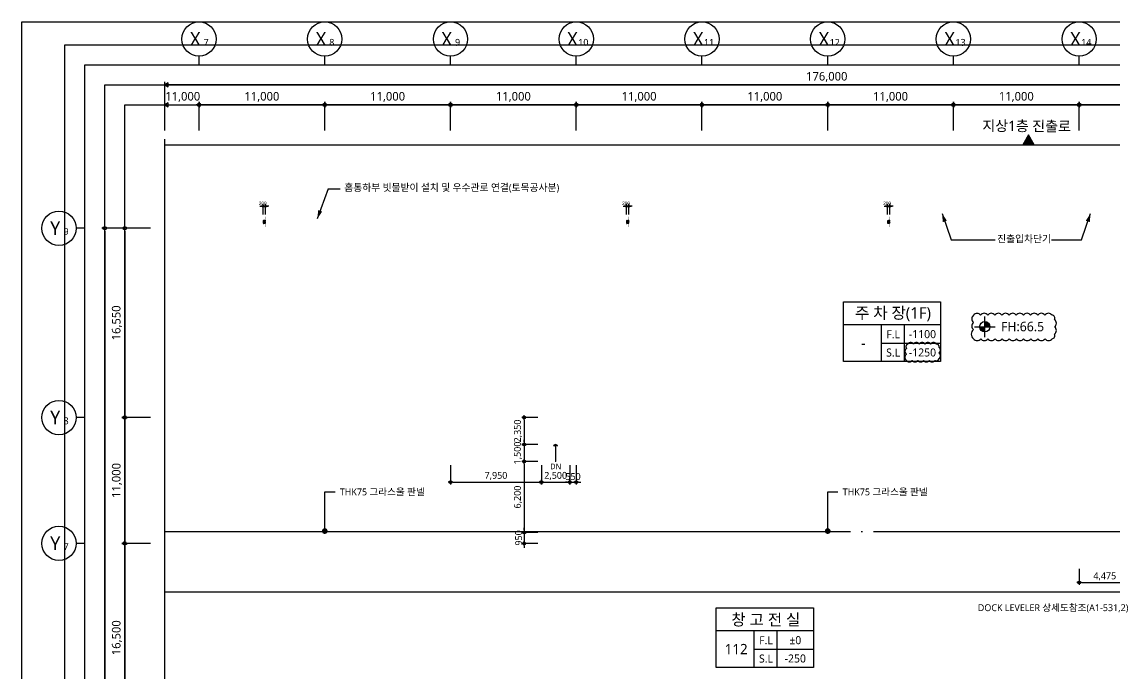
# Model space of a CAD drawing. Header units: millimetres. Extents: x 45782458 to 46215946, y 191740 to 1509539.
# Drawn here: x 46006272 to 46101832, y 992507 to 1049440 of the extents above; entities that cross this region are included whole.
import ezdxf
from ezdxf.enums import TextEntityAlignment as Align

# ---------------------------------------------------------------- set-up
doc = ezdxf.new("R2010")
doc.units = ezdxf.units.MM
doc.header["$LTSCALE"] = 1000
doc.header["$MEASUREMENT"] = 0
doc.header["$PDSIZE"] = -10
doc.linetypes.add('ACAD_ISO03W100', pattern=[30, 12, -18])
doc.linetypes.add('CEN', pattern=[62, 60, -1, 0, -1])
doc.layers.get('0').update_dxf_attribs({"linetype": 'CONTINUOUS'})
doc.layers.get('Defpoints').update_dxf_attribs({"color": 171, "linetype": 'CONTINUOUS'})
for name, color, linetype in [('Center(AR)', 30, 'CEN'), ('DIM', 7, 'CONTINUOUS'), ('LED', 7, 'CONTINUOUS'), ('NDIM', 7, 'CONTINUOUS'), ('SYM', 7, 'CONTINUOUS'), ('SYM(AXIS)', 7, 'CONTINUOUS'), ('SYM(STAIR)', 251, 'CONTINUOUS'), ('SYM(단차_HATCH)', 252, 'CONTINUOUS'), ('SYM(단차_LINE)', 2, 'CONTINUOUS'), ('SYMBOL', 7, 'CONTINUOUS'), ('TEXT(AXIS)', 2, 'CONTINUOUS'), ('TEXT(MIN)', 7, 'CONTINUOUS'), ('TEXT(노트)', 7, 'CONTINUOUS'), ('TEXT(실명)', 3, 'CONTINUOUS'), ('TEXT-기입', 6, 'CONTINUOUS'), ('TITLE', 7, 'CONTINUOUS')]:
    doc.layers.add(name, color=color, linetype=linetype)
doc.layers.add('CHECK', color=30, linetype='CONTINUOUS', plot=False)
doc.layers.add('VE변경사항적용-20220616', color=10, linetype='CONTINUOUS', plot=False)
doc.styles.add('CGS', font='cgse', dxfattribs={"bigfont": 'cgs'})
doc.styles.add('TE', font='malgun_0.ttf')
doc.styles.add('나눔바른고딕', font='NanumBarunGothic.ttf')
doc.dimstyles.new('BA', dxfattribs={"dimscale": 500, "dimtxt": 3, "dimasz": 1, "dimexe": 1, "dimexo": 5, "dimgap": 0.9, "dimtad": 1, "dimdec": 0, "dimdsep": 46, "dimlunit": 6, "dimtxsty": 'TE', "dimblk": 'DDD', "dimcen": 2.5, "dimclrd": 256, "dimclre": 256, "dimclrt": 3, "dimazin": 2, "dimtfac": 1, "dimtdec": 0, "dimtix": 1, "dimtmove": 2, "dimatfit": 3, "dimldrblk": 'DDD', "dimfxl": 1, "dimtolj": 1, "dimtzin": 0, "dimarcsym": 2})
doc.dimstyles.new('NDIM 1200', dxfattribs={"dimscale": 500, "dimtxt": 3, "dimasz": 1, "dimexe": 2, "dimexo": 2, "dimgap": 1, "dimtad": 1, "dimdec": 0, "dimdsep": 46, "dimtxsty": 'CGS', "dimblk": 'DOT0', "dimcen": 1, "dimdle": 8, "dimclrd": 2, "dimclre": 2, "dimclrt": 2, "dimadec": 0, "dimazin": 0, "dimtfac": 1, "dimtdec": 0, "dimtix": 1, "dimtmove": 2, "dimatfit": 3, "dimldrblk": 'DOT0', "dimfxl": 1, "dimtolj": 1, "dimtzin": 0, "dimlwd": -1, "dimlwe": -1, "dimarcsym": 0})

# ---------------------------------------------------------------- blocks, each defined once
blk = doc.blocks.new('DDD')
at = {"layer": 'DIM', "color": 0}
for p, q in [((-1, 0), (1, 0)), ((0, -1), (0, 1))]:
    blk.add_line(p, q, dxfattribs=at)
for radius in [0.6, 0.3]:
    blk.add_circle((0, 0), radius, dxfattribs=at)
blk = doc.blocks.new('*D321')
at = {"layer": 'Defpoints', "color": 0, "ltscale": 0.4, "transparency": 16777216}
for p in [(46021772, 1042190), (46021772, 1038690), (46032772, 1038690)]:
    blk.add_point(p, dxfattribs=at)
at = {"layer": 'NDIM', "lineweight": -2, "ltscale": 0.4, "transparency": 16777216}
for p, q in [((46021772, 1039940), (46021772, 1042440)), ((46032522, 1042190), (46022022, 1042190)), ((46032772, 1039940), (46032772, 1042440))]:
    blk.add_line(p, q, dxfattribs=at)
at = {"layer": 'NDIM', "lineweight": -2, "ltscale": 0.4, "transparency": 16777216, "xscale": 250, "yscale": 250, "zscale": 250, "rotation": 180}
blk.add_blockref('DDD', (46021772, 1042190), dxfattribs=at)
at = {"layer": 'NDIM', "lineweight": -2, "ltscale": 0.4, "transparency": 16777216, "xscale": 250, "yscale": 250, "zscale": 250}
blk.add_blockref('DDD', (46032772, 1042190), dxfattribs=at)
at = {"layer": 'NDIM', "color": 3, "ltscale": 0.4, "transparency": 16777216, "insert": (46027272, 1042868), "char_height": 750, "attachment_point": 5, "style": 'TE'}
blk.add_mtext('\\A1;11,000', dxfattribs=at)
blk = doc.blocks.new('A$C2F20087E')
at = {"layer": 'SYM(AXIS)'}
blk.add_line((600, 0), (600, 300), dxfattribs=at)
blk.add_circle((600, 900), 600, dxfattribs=at)
blk = doc.blocks.new('*D322')
at = {"layer": 'Defpoints', "color": 0, "ltscale": 0.4, "transparency": 16777216}
for p in [(46032772, 1042190), (46032772, 1038690), (46043772, 1038690)]:
    blk.add_point(p, dxfattribs=at)
at = {"layer": 'NDIM', "lineweight": -2, "ltscale": 0.4, "transparency": 16777216}
for p, q in [((46032772, 1039940), (46032772, 1042440)), ((46043522, 1042190), (46033022, 1042190)), ((46043772, 1039940), (46043772, 1042440))]:
    blk.add_line(p, q, dxfattribs=at)
at = {"layer": 'NDIM', "lineweight": -2, "ltscale": 0.4, "transparency": 16777216, "xscale": 250, "yscale": 250, "zscale": 250, "rotation": 180}
blk.add_blockref('DDD', (46032772, 1042190), dxfattribs=at)
at = {"layer": 'NDIM', "lineweight": -2, "ltscale": 0.4, "transparency": 16777216, "xscale": 250, "yscale": 250, "zscale": 250}
blk.add_blockref('DDD', (46043772, 1042190), dxfattribs=at)
at = {"layer": 'NDIM', "color": 3, "ltscale": 0.4, "transparency": 16777216, "insert": (46038272, 1042868), "char_height": 750, "attachment_point": 5, "style": 'TE'}
blk.add_mtext('\\A1;11,000', dxfattribs=at)
blk = doc.blocks.new('*D323')
at = {"layer": 'Defpoints', "color": 0, "ltscale": 0.4, "transparency": 16777216}
for p in [(46043772, 1042190), (46043772, 1038690), (46054772, 1038690)]:
    blk.add_point(p, dxfattribs=at)
at = {"layer": 'NDIM', "lineweight": -2, "ltscale": 0.4, "transparency": 16777216}
for p, q in [((46043772, 1039940), (46043772, 1042440)), ((46054522, 1042190), (46044022, 1042190)), ((46054772, 1039940), (46054772, 1042440))]:
    blk.add_line(p, q, dxfattribs=at)
at = {"layer": 'NDIM', "lineweight": -2, "ltscale": 0.4, "transparency": 16777216, "xscale": 250, "yscale": 250, "zscale": 250, "rotation": 180}
blk.add_blockref('DDD', (46043772, 1042190), dxfattribs=at)
at = {"layer": 'NDIM', "lineweight": -2, "ltscale": 0.4, "transparency": 16777216, "xscale": 250, "yscale": 250, "zscale": 250}
blk.add_blockref('DDD', (46054772, 1042190), dxfattribs=at)
at = {"layer": 'NDIM', "color": 3, "ltscale": 0.4, "transparency": 16777216, "insert": (46049272, 1042868), "char_height": 750, "attachment_point": 5, "style": 'TE'}
blk.add_mtext('\\A1;11,000', dxfattribs=at)
blk = doc.blocks.new('*D324')
at = {"layer": 'Defpoints', "color": 0, "ltscale": 0.4, "transparency": 16777216}
for p in [(46054772, 1042190), (46054772, 1038690), (46065772, 1038690)]:
    blk.add_point(p, dxfattribs=at)
at = {"layer": 'NDIM', "lineweight": -2, "ltscale": 0.4, "transparency": 16777216}
for p, q in [((46054772, 1039940), (46054772, 1042440)), ((46065522, 1042190), (46055022, 1042190)), ((46065772, 1039940), (46065772, 1042440))]:
    blk.add_line(p, q, dxfattribs=at)
at = {"layer": 'NDIM', "lineweight": -2, "ltscale": 0.4, "transparency": 16777216, "xscale": 250, "yscale": 250, "zscale": 250, "rotation": 180}
blk.add_blockref('DDD', (46054772, 1042190), dxfattribs=at)
at = {"layer": 'NDIM', "lineweight": -2, "ltscale": 0.4, "transparency": 16777216, "xscale": 250, "yscale": 250, "zscale": 250}
blk.add_blockref('DDD', (46065772, 1042190), dxfattribs=at)
at = {"layer": 'NDIM', "color": 3, "ltscale": 0.4, "transparency": 16777216, "insert": (46060272, 1042868), "char_height": 750, "attachment_point": 5, "style": 'TE'}
blk.add_mtext('\\A1;11,000', dxfattribs=at)
blk = doc.blocks.new('*D325')
at = {"layer": 'Defpoints', "color": 0, "ltscale": 0.4, "transparency": 16777216}
for p in [(46065772, 1042190), (46065772, 1038690), (46076772, 1038690)]:
    blk.add_point(p, dxfattribs=at)
at = {"layer": 'NDIM', "lineweight": -2, "ltscale": 0.4, "transparency": 16777216}
for p, q in [((46065772, 1039940), (46065772, 1042440)), ((46076522, 1042190), (46066022, 1042190)), ((46076772, 1039940), (46076772, 1042440))]:
    blk.add_line(p, q, dxfattribs=at)
at = {"layer": 'NDIM', "lineweight": -2, "ltscale": 0.4, "transparency": 16777216, "xscale": 250, "yscale": 250, "zscale": 250, "rotation": 180}
blk.add_blockref('DDD', (46065772, 1042190), dxfattribs=at)
at = {"layer": 'NDIM', "lineweight": -2, "ltscale": 0.4, "transparency": 16777216, "xscale": 250, "yscale": 250, "zscale": 250}
blk.add_blockref('DDD', (46076772, 1042190), dxfattribs=at)
at = {"layer": 'NDIM', "color": 3, "ltscale": 0.4, "transparency": 16777216, "insert": (46071272, 1042868), "char_height": 750, "attachment_point": 5, "style": 'TE'}
blk.add_mtext('\\A1;11,000', dxfattribs=at)
blk = doc.blocks.new('*D326')
at = {"layer": 'Defpoints', "color": 0, "ltscale": 0.4, "transparency": 16777216}
for p in [(46076772, 1042190), (46076772, 1038690), (46087772, 1038690)]:
    blk.add_point(p, dxfattribs=at)
at = {"layer": 'NDIM', "lineweight": -2, "ltscale": 0.4, "transparency": 16777216}
for p, q in [((46076772, 1039940), (46076772, 1042440)), ((46087522, 1042190), (46077022, 1042190)), ((46087772, 1039940), (46087772, 1042440))]:
    blk.add_line(p, q, dxfattribs=at)
at = {"layer": 'NDIM', "lineweight": -2, "ltscale": 0.4, "transparency": 16777216, "xscale": 250, "yscale": 250, "zscale": 250, "rotation": 180}
blk.add_blockref('DDD', (46076772, 1042190), dxfattribs=at)
at = {"layer": 'NDIM', "lineweight": -2, "ltscale": 0.4, "transparency": 16777216, "xscale": 250, "yscale": 250, "zscale": 250}
blk.add_blockref('DDD', (46087772, 1042190), dxfattribs=at)
at = {"layer": 'NDIM', "color": 3, "ltscale": 0.4, "transparency": 16777216, "insert": (46082272, 1042868), "char_height": 750, "attachment_point": 5, "style": 'TE'}
blk.add_mtext('\\A1;11,000', dxfattribs=at)
blk = doc.blocks.new('*D327')
at = {"layer": 'Defpoints', "color": 0, "ltscale": 0.4, "transparency": 16777216}
for p in [(46087772, 1042190), (46087772, 1038690), (46098772, 1038690)]:
    blk.add_point(p, dxfattribs=at)
at = {"layer": 'NDIM', "lineweight": -2, "ltscale": 0.4, "transparency": 16777216}
for p, q in [((46087772, 1039940), (46087772, 1042440)), ((46098522, 1042190), (46088022, 1042190)), ((46098772, 1039940), (46098772, 1042440))]:
    blk.add_line(p, q, dxfattribs=at)
at = {"layer": 'NDIM', "lineweight": -2, "ltscale": 0.4, "transparency": 16777216, "xscale": 250, "yscale": 250, "zscale": 250, "rotation": 180}
blk.add_blockref('DDD', (46087772, 1042190), dxfattribs=at)
at = {"layer": 'NDIM', "lineweight": -2, "ltscale": 0.4, "transparency": 16777216, "xscale": 250, "yscale": 250, "zscale": 250}
blk.add_blockref('DDD', (46098772, 1042190), dxfattribs=at)
at = {"layer": 'NDIM', "color": 3, "ltscale": 0.4, "transparency": 16777216, "insert": (46093272, 1042868), "char_height": 750, "attachment_point": 5, "style": 'TE'}
blk.add_mtext('\\A1;11,000', dxfattribs=at)
blk = doc.blocks.new('*D328')
at = {"layer": 'Defpoints', "color": 0, "ltscale": 0.4, "transparency": 16777216}
for p in [(46098772, 1042190), (46098772, 1038690), (46109772, 1038690)]:
    blk.add_point(p, dxfattribs=at)
at = {"layer": 'NDIM', "lineweight": -2, "ltscale": 0.4, "transparency": 16777216}
for p, q in [((46098772, 1039940), (46098772, 1042440)), ((46109522, 1042190), (46099022, 1042190)), ((46109772, 1039940), (46109772, 1042440))]:
    blk.add_line(p, q, dxfattribs=at)
at = {"layer": 'NDIM', "lineweight": -2, "ltscale": 0.4, "transparency": 16777216, "xscale": 250, "yscale": 250, "zscale": 250, "rotation": 180}
blk.add_blockref('DDD', (46098772, 1042190), dxfattribs=at)
at = {"layer": 'NDIM', "lineweight": -2, "ltscale": 0.4, "transparency": 16777216, "xscale": 250, "yscale": 250, "zscale": 250}
blk.add_blockref('DDD', (46109772, 1042190), dxfattribs=at)
at = {"layer": 'NDIM', "color": 3, "ltscale": 0.4, "transparency": 16777216, "insert": (46104272, 1042868), "char_height": 750, "attachment_point": 5, "style": 'TE'}
blk.add_mtext('\\A1;11,000', dxfattribs=at)
blk = doc.blocks.new('*D336')
at = {"layer": 'Defpoints', "color": 0, "ltscale": 0.4, "transparency": 16777216}
for p in [(46018772, 1003851), (46015272, 987351), (46018772, 987351)]:
    blk.add_point(p, dxfattribs=at)
at = {"layer": 'NDIM', "lineweight": -2, "ltscale": 0.4, "transparency": 16777216}
for p, q in [((46017522, 1003851), (46015022, 1003851)), ((46015272, 1003601), (46015272, 987601)), ((46017522, 987351), (46015022, 987351))]:
    blk.add_line(p, q, dxfattribs=at)
at = {"layer": 'NDIM', "lineweight": -2, "ltscale": 0.4, "transparency": 16777216, "xscale": 250, "yscale": 250, "zscale": 250}
for p, rotation in [((46015272, 1003851), 90), ((46015272, 987351), 270)]:
    blk.add_blockref('DDD', p, dxfattribs=dict(at, rotation=rotation))
at = {"layer": 'NDIM', "color": 3, "ltscale": 0.4, "transparency": 16777216, "insert": (46014595, 995601), "char_height": 750, "attachment_point": 5, "rotation": 90, "style": 'TE'}
blk.add_mtext('\\A1;16,500', dxfattribs=at)
blk = doc.blocks.new('*D337')
at = {"layer": 'Defpoints', "color": 0, "ltscale": 0.4, "transparency": 16777216}
for p in [(46018772, 1014851), (46015272, 1003851), (46018772, 1003851)]:
    blk.add_point(p, dxfattribs=at)
at = {"layer": 'NDIM', "lineweight": -2, "ltscale": 0.4, "transparency": 16777216}
for p, q in [((46017522, 1014851), (46015022, 1014851)), ((46015272, 1014601), (46015272, 1004101)), ((46017522, 1003851), (46015022, 1003851))]:
    blk.add_line(p, q, dxfattribs=at)
at = {"layer": 'NDIM', "lineweight": -2, "ltscale": 0.4, "transparency": 16777216, "xscale": 250, "yscale": 250, "zscale": 250}
for p, rotation in [((46015272, 1014851), 90), ((46015272, 1003851), 270)]:
    blk.add_blockref('DDD', p, dxfattribs=dict(at, rotation=rotation))
at = {"layer": 'NDIM', "color": 3, "ltscale": 0.4, "transparency": 16777216, "insert": (46014595, 1009351), "char_height": 750, "attachment_point": 5, "rotation": 90, "style": 'TE'}
blk.add_mtext('\\A1;11,000', dxfattribs=at)
blk = doc.blocks.new('*D338')
at = {"layer": 'Defpoints', "color": 0, "ltscale": 0.4, "transparency": 16777216}
for p in [(46018772, 1031401), (46015272, 1014851), (46018772, 1014851)]:
    blk.add_point(p, dxfattribs=at)
at = {"layer": 'NDIM', "lineweight": -2, "ltscale": 0.4, "transparency": 16777216}
for p, q in [((46017522, 1031401), (46015022, 1031401)), ((46015272, 1031151), (46015272, 1015101)), ((46017522, 1014851), (46015022, 1014851))]:
    blk.add_line(p, q, dxfattribs=at)
at = {"layer": 'NDIM', "lineweight": -2, "ltscale": 0.4, "transparency": 16777216, "xscale": 250, "yscale": 250, "zscale": 250}
for p, rotation in [((46015272, 1031401), 90), ((46015272, 1014851), 270)]:
    blk.add_blockref('DDD', p, dxfattribs=dict(at, rotation=rotation))
at = {"layer": 'NDIM', "color": 3, "ltscale": 0.4, "transparency": 16777216, "insert": (46014595, 1023126), "char_height": 750, "attachment_point": 5, "rotation": 90, "style": 'TE'}
blk.add_mtext('\\A1;16,550', dxfattribs=at)
blk = doc.blocks.new('*D339')
at = {"layer": 'Defpoints', "color": 0, "ltscale": 0.4, "transparency": 16777216}
for p in [(46018772, 1031401), (46013522, 926851), (46018772, 926851)]:
    blk.add_point(p, dxfattribs=at)
at = {"layer": 'NDIM', "lineweight": -2, "ltscale": 0.4, "transparency": 16777216}
for p, q in [((46017522, 1031401), (46013272, 1031401)), ((46013522, 1031151), (46013522, 927101)), ((46017522, 926851), (46013272, 926851))]:
    blk.add_line(p, q, dxfattribs=at)
at = {"layer": 'NDIM', "lineweight": -2, "ltscale": 0.4, "transparency": 16777216, "xscale": 250, "yscale": 250, "zscale": 250}
for p, rotation in [((46013522, 1031401), 90), ((46013522, 926851), 270)]:
    blk.add_blockref('DDD', p, dxfattribs=dict(at, rotation=rotation))
at = {"layer": 'NDIM', "color": 3, "ltscale": 0.4, "transparency": 16777216, "insert": (46012828, 979351), "char_height": 750, "attachment_point": 5, "rotation": 90, "style": 'TE'}
blk.add_mtext('\\A1;104,550', dxfattribs=at)
blk = doc.blocks.new('A$C51E23882')
at = {"layer": 'TITLE'}
blk.add_lwpolyline([(8500, 0), (0, 0), (0, 5200), (8500, 5200)], close=True, dxfattribs=at)
for points in [[(8500, 3200), (0, 3200)], [(3300, 3200), (3300, 0)], [(5300, 3200), (5300, 0)], [(3300, 1600), (8500, 1600)]]:
    blk.add_lwpolyline(points, dxfattribs=at)
at = {"layer": 'TITLE', "style": '나눔바른고딕'}
for s, p in [('F.L', (4352, 2378)), ('S.L', (4352, 778))]:
    blk.add_text(s, height=700, dxfattribs=at).set_placement(p, align=Align.MIDDLE)
blk = doc.blocks.new('level')
at = {"layer": 'SYMBOL'}
for p, q in [((-4320, 0), (4320, 0)), ((0, 4320), (0, -4320))]:
    blk.add_line(p, q, dxfattribs=at)
blk.add_circle((0, 0), 2160, dxfattribs=at)
for points in [[(-2160, 0), (0, 2160), (-2127, 381), (-376, 2126)], [(-2127, 381), (-376, 2126), (-2030, 748), (-738, 2029)], [(-2030, 748), (-738, 2029), (-1859, 1104), (-1089, 1863)], [(-1859, 1104), (-1089, 1863), (-1659, 1388), (-1386, 1658)], [(0, -2160), (2160, 0), (381, -2127), (2126, -376)], [(381, -2127), (2126, -376), (748, -2030), (2029, -738)], [(748, -2030), (2029, -738), (1104, -1859), (1863, -1089)], [(1104, -1859), (1863, -1089), (1388, -1659), (1658, -1386)]]:
    blk.add_solid(points, dxfattribs=at)
at = {"layer": 'SYMBOL', "linetype": 'Continuous'}
for points in [[(0, 2160), (-2160, 0), (0, 0)], [(2160, 0), (0, 0), (0, -2160)]]:
    blk.add_solid(points, dxfattribs=at)
blk = doc.blocks.new('A$C04b5f2bb')
at = {"layer": 'SYM', "ltscale": 10000}
h = blk.add_hatch(color=256, dxfattribs=at)
h.dxf.hatch_style = 1
h.paths.add_polyline_path([(2000, 0), (0, 0), (1000, 1732)])
blk.add_lwpolyline([(2000, 0), (0, 0), (1000, 1732), (2000, 0)], dxfattribs=at)
blk = doc.blocks.new('*D953')
at = {"layer": 'Defpoints', "color": 0, "ltscale": 0.4, "transparency": 16777216}
for p in [(46098772, 1001926), (46103247, 1001926), (46103247, 1000426)]:
    blk.add_point(p, dxfattribs=at)
at = {"layer": 'NDIM', "lineweight": -2, "ltscale": 0.4, "transparency": 16777216}
for p, q in [((46098772, 1001626), (46098772, 1000226)), ((46103247, 1001626), (46103247, 1000226)), ((46098972, 1000426), (46103047, 1000426))]:
    blk.add_line(p, q, dxfattribs=at)
at = {"layer": 'NDIM', "lineweight": -2, "ltscale": 0.4, "transparency": 16777216, "xscale": 200, "yscale": 200, "zscale": 200, "rotation": 180}
blk.add_blockref('DDD', (46098772, 1000426), dxfattribs=at)
at = {"layer": 'NDIM', "lineweight": -2, "ltscale": 0.4, "transparency": 16777216, "xscale": 200, "yscale": 200, "zscale": 200}
blk.add_blockref('DDD', (46103247, 1000426), dxfattribs=at)
at = {"layer": 'NDIM', "color": 3, "ltscale": 0.4, "transparency": 16777216, "insert": (46101010, 1000962), "char_height": 600, "attachment_point": 5, "style": 'TE'}
blk.add_mtext('\\A1;4,475', dxfattribs=at)
blk = doc.blocks.new('*D971')
at = {"layer": 'Defpoints', "color": 0, "ltscale": 0.4, "transparency": 16777216}
for p in [(46051722, 1011001), (46054222, 1011001), (46054222, 1009201)]:
    blk.add_point(p, dxfattribs=at)
at = {"layer": 'NDIM', "lineweight": -2, "ltscale": 0.4, "transparency": 16777216}
for p, q in [((46051722, 1010701), (46051722, 1009001)), ((46054222, 1010701), (46054222, 1009001)), ((46051922, 1009201), (46054022, 1009201))]:
    blk.add_line(p, q, dxfattribs=at)
at = {"layer": 'NDIM', "lineweight": -2, "ltscale": 0.4, "transparency": 16777216, "xscale": 200, "yscale": 200, "zscale": 200, "rotation": 180}
blk.add_blockref('DDD', (46051722, 1009201), dxfattribs=at)
at = {"layer": 'NDIM', "lineweight": -2, "ltscale": 0.4, "transparency": 16777216, "xscale": 200, "yscale": 200, "zscale": 200}
blk.add_blockref('DDD', (46054222, 1009201), dxfattribs=at)
at = {"layer": 'NDIM', "color": 3, "ltscale": 0.4, "transparency": 16777216, "insert": (46052972, 1009742), "char_height": 600, "attachment_point": 5, "style": 'TE'}
blk.add_mtext('\\A1;2,500', dxfattribs=at)
blk = doc.blocks.new('*D972')
at = {"layer": 'Defpoints', "color": 0, "ltscale": 0.4, "transparency": 16777216}
for p in [(46054222, 1011001), (46054772, 1011001), (46054772, 1009201)]:
    blk.add_point(p, dxfattribs=at)
at = {"layer": 'NDIM', "lineweight": -2, "ltscale": 0.4, "transparency": 16777216}
for p, q in [((46054222, 1010701), (46054222, 1009001)), ((46054772, 1010701), (46054772, 1009001)), ((46054022, 1009201), (46053822, 1009201)), ((46054222, 1009201), (46054772, 1009201)), ((46054972, 1009201), (46055172, 1009201))]:
    blk.add_line(p, q, dxfattribs=at)
at = {"layer": 'NDIM', "lineweight": -2, "ltscale": 0.4, "transparency": 16777216, "xscale": 200, "yscale": 200, "zscale": 200}
blk.add_blockref('DDD', (46054222, 1009201), dxfattribs=at)
at = {"layer": 'NDIM', "lineweight": -2, "ltscale": 0.4, "transparency": 16777216, "xscale": 200, "yscale": 200, "zscale": 200, "rotation": 180}
blk.add_blockref('DDD', (46054772, 1009201), dxfattribs=at)
at = {"layer": 'NDIM', "color": 3, "ltscale": 0.4, "transparency": 16777216, "insert": (46054497, 1009691), "char_height": 600, "attachment_point": 5, "style": 'TE'}
blk.add_mtext('\\A1;550', dxfattribs=at)
blk = doc.blocks.new('*D973')
at = {"layer": 'Defpoints', "color": 0, "ltscale": 0.4, "transparency": 16777216}
for p in [(46043772, 1011001), (46051722, 1011001), (46051722, 1009201)]:
    blk.add_point(p, dxfattribs=at)
at = {"layer": 'NDIM', "lineweight": -2, "ltscale": 0.4, "transparency": 16777216}
for p, q in [((46043772, 1010701), (46043772, 1009001)), ((46051722, 1010701), (46051722, 1009001)), ((46043972, 1009201), (46051522, 1009201))]:
    blk.add_line(p, q, dxfattribs=at)
at = {"layer": 'NDIM', "lineweight": -2, "ltscale": 0.4, "transparency": 16777216, "xscale": 200, "yscale": 200, "zscale": 200, "rotation": 180}
blk.add_blockref('DDD', (46043772, 1009201), dxfattribs=at)
at = {"layer": 'NDIM', "lineweight": -2, "ltscale": 0.4, "transparency": 16777216, "xscale": 200, "yscale": 200, "zscale": 200}
blk.add_blockref('DDD', (46051722, 1009201), dxfattribs=at)
at = {"layer": 'NDIM', "color": 3, "ltscale": 0.4, "transparency": 16777216, "insert": (46047747, 1009742), "char_height": 600, "attachment_point": 5, "style": 'TE'}
blk.add_mtext('\\A1;7,950', dxfattribs=at)
blk = doc.blocks.new('*D974')
at = {"layer": 'Defpoints', "color": 0, "ltscale": 0.4, "transparency": 16777216}
for p in [(46051722, 1011001), (46050222, 1004801), (46051722, 1004801)]:
    blk.add_point(p, dxfattribs=at)
at = {"layer": 'NDIM', "lineweight": -2, "ltscale": 0.4, "transparency": 16777216}
for p, q in [((46051422, 1011001), (46050022, 1011001)), ((46050222, 1010801), (46050222, 1005001)), ((46051422, 1004801), (46050022, 1004801))]:
    blk.add_line(p, q, dxfattribs=at)
at = {"layer": 'NDIM', "lineweight": -2, "ltscale": 0.4, "transparency": 16777216, "xscale": 200, "yscale": 200, "zscale": 200}
for p, rotation in [((46050222, 1011001), 90), ((46050222, 1004801), 270)]:
    blk.add_blockref('DDD', p, dxfattribs=dict(at, rotation=rotation))
at = {"layer": 'NDIM', "color": 3, "ltscale": 0.4, "transparency": 16777216, "insert": (46049682, 1007901), "char_height": 600, "attachment_point": 5, "rotation": 90, "style": 'TE'}
blk.add_mtext('\\A1;6,200', dxfattribs=at)
blk = doc.blocks.new('*D975')
at = {"layer": 'Defpoints', "color": 0, "ltscale": 0.4, "transparency": 16777216}
for p in [(46051722, 1012501), (46050222, 1011001), (46051722, 1011001)]:
    blk.add_point(p, dxfattribs=at)
at = {"layer": 'NDIM', "lineweight": -2, "ltscale": 0.4, "transparency": 16777216}
for p, q in [((46051422, 1012501), (46050022, 1012501)), ((46050222, 1012701), (46050222, 1012901)), ((46050222, 1012501), (46050222, 1011001)), ((46051422, 1011001), (46050022, 1011001)), ((46050222, 1010801), (46050222, 1010601))]:
    blk.add_line(p, q, dxfattribs=at)
at = {"layer": 'NDIM', "lineweight": -2, "ltscale": 0.4, "transparency": 16777216, "xscale": 200, "yscale": 200, "zscale": 200}
for p, rotation in [((46050222, 1012501), 270), ((46050222, 1011001), 90)]:
    blk.add_blockref('DDD', p, dxfattribs=dict(at, rotation=rotation))
at = {"layer": 'NDIM', "color": 3, "ltscale": 0.4, "transparency": 16777216, "insert": (46049680, 1011751), "char_height": 600, "attachment_point": 5, "rotation": 90, "style": 'TE'}
blk.add_mtext('\\A1;1,500', dxfattribs=at)
blk = doc.blocks.new('*D976')
at = {"layer": 'Defpoints', "color": 0, "ltscale": 0.4, "transparency": 16777216}
for p in [(46051722, 1004801), (46050222, 1003851), (46051722, 1003851)]:
    blk.add_point(p, dxfattribs=at)
at = {"layer": 'NDIM', "lineweight": -2, "ltscale": 0.4, "transparency": 16777216}
for p, q in [((46051422, 1004801), (46050022, 1004801)), ((46050222, 1005001), (46050222, 1005201)), ((46050222, 1004801), (46050222, 1003851)), ((46051422, 1003851), (46050022, 1003851)), ((46050222, 1003651), (46050222, 1003451))]:
    blk.add_line(p, q, dxfattribs=at)
at = {"layer": 'NDIM', "lineweight": -2, "ltscale": 0.4, "transparency": 16777216, "xscale": 200, "yscale": 200, "zscale": 200}
for p, rotation in [((46050222, 1004801), 270), ((46050222, 1003851), 90)]:
    blk.add_blockref('DDD', p, dxfattribs=dict(at, rotation=rotation))
at = {"layer": 'NDIM', "color": 3, "ltscale": 0.4, "transparency": 16777216, "insert": (46049732, 1004326), "char_height": 600, "attachment_point": 5, "rotation": 90, "style": 'TE'}
blk.add_mtext('\\A1;950', dxfattribs=at)
blk = doc.blocks.new('*D977')
at = {"layer": 'Defpoints', "color": 0, "ltscale": 0.4, "transparency": 16777216}
for p in [(46051722, 1014851), (46050222, 1012501), (46051722, 1012501)]:
    blk.add_point(p, dxfattribs=at)
at = {"layer": 'NDIM', "lineweight": -2, "ltscale": 0.4, "transparency": 16777216}
for p, q in [((46051422, 1014851), (46050022, 1014851)), ((46050222, 1014651), (46050222, 1012701)), ((46051422, 1012501), (46050022, 1012501))]:
    blk.add_line(p, q, dxfattribs=at)
at = {"layer": 'NDIM', "lineweight": -2, "ltscale": 0.4, "transparency": 16777216, "xscale": 200, "yscale": 200, "zscale": 200}
for p, rotation in [((46050222, 1014851), 90), ((46050222, 1012501), 270)]:
    blk.add_blockref('DDD', p, dxfattribs=dict(at, rotation=rotation))
at = {"layer": 'NDIM', "color": 3, "ltscale": 0.4, "transparency": 16777216, "insert": (46049682, 1013676), "char_height": 600, "attachment_point": 5, "rotation": 90, "style": 'TE'}
blk.add_mtext('\\A1;2,350', dxfattribs=at)
blk = doc.blocks.new('DOT0')
blk.add_line((-3, 0), (3, 0))
at = {"color": 6}
blk.add_circle((0, 0), 0.75, dxfattribs=at)
blk = doc.blocks.new('*D1091')
at = {"layer": 'Defpoints', "color": 0, "ltscale": 0.4, "transparency": 16777216}
for p in [(46027381, 1033325), (46027381, 1032401), (46027581, 1032401)]:
    blk.add_point(p, dxfattribs=at)
at = {"layer": 'NDIM', "ltscale": 0.4, "transparency": 16777216}
for p, q in [((46027281, 1033325), (46027181, 1033325)), ((46027381, 1032601), (46027381, 1033525)), ((46027581, 1033325), (46027381, 1033325)), ((46027581, 1032601), (46027581, 1033525)), ((46027681, 1033325), (46027781, 1033325))]:
    blk.add_line(p, q, dxfattribs=at)
at = {"layer": 'NDIM', "ltscale": 0.4, "transparency": 16777216, "xscale": 100, "yscale": 100, "zscale": 100}
blk.add_blockref('DOT0', (46027381, 1033325), dxfattribs=at)
at = {"layer": 'NDIM', "ltscale": 0.4, "transparency": 16777216, "xscale": 100, "yscale": 100, "zscale": 100, "rotation": 180}
blk.add_blockref('DOT0', (46027581, 1033325), dxfattribs=at)
at = {"layer": 'NDIM', "ltscale": 0.4, "transparency": 16777216, "insert": (46027343, 1033575), "char_height": 300, "attachment_point": 5, "style": 'CGS'}
blk.add_mtext('\\A1;200', dxfattribs=at)
blk = doc.blocks.new('*D1092')
at = {"layer": 'Defpoints', "color": 0, "ltscale": 0.4, "transparency": 16777216}
for p in [(46059172, 1033325), (46059172, 1032401), (46059372, 1032401)]:
    blk.add_point(p, dxfattribs=at)
at = {"layer": 'NDIM', "ltscale": 0.4, "transparency": 16777216}
for p, q in [((46059072, 1033325), (46058972, 1033325)), ((46059172, 1032601), (46059172, 1033525)), ((46059372, 1033325), (46059172, 1033325)), ((46059372, 1032601), (46059372, 1033525)), ((46059472, 1033325), (46059572, 1033325))]:
    blk.add_line(p, q, dxfattribs=at)
at = {"layer": 'NDIM', "ltscale": 0.4, "transparency": 16777216, "xscale": 100, "yscale": 100, "zscale": 100}
blk.add_blockref('DOT0', (46059172, 1033325), dxfattribs=at)
at = {"layer": 'NDIM', "ltscale": 0.4, "transparency": 16777216, "xscale": 100, "yscale": 100, "zscale": 100, "rotation": 180}
blk.add_blockref('DOT0', (46059372, 1033325), dxfattribs=at)
at = {"layer": 'NDIM', "ltscale": 0.4, "transparency": 16777216, "insert": (46059134, 1033575), "char_height": 300, "attachment_point": 5, "style": 'CGS'}
blk.add_mtext('\\A1;200', dxfattribs=at)
blk = doc.blocks.new('*D1093')
at = {"layer": 'Defpoints', "color": 0, "ltscale": 0.4, "transparency": 16777216}
for p in [(46082011, 1033325), (46082011, 1032401), (46082211, 1032401)]:
    blk.add_point(p, dxfattribs=at)
at = {"layer": 'NDIM', "ltscale": 0.4, "transparency": 16777216}
for p, q in [((46081911, 1033325), (46081811, 1033325)), ((46082011, 1032601), (46082011, 1033525)), ((46082211, 1033325), (46082011, 1033325)), ((46082211, 1032601), (46082211, 1033525)), ((46082311, 1033325), (46082411, 1033325))]:
    blk.add_line(p, q, dxfattribs=at)
at = {"layer": 'NDIM', "ltscale": 0.4, "transparency": 16777216, "xscale": 100, "yscale": 100, "zscale": 100}
blk.add_blockref('DOT0', (46082011, 1033325), dxfattribs=at)
at = {"layer": 'NDIM', "ltscale": 0.4, "transparency": 16777216, "xscale": 100, "yscale": 100, "zscale": 100, "rotation": 180}
blk.add_blockref('DOT0', (46082211, 1033325), dxfattribs=at)
at = {"layer": 'NDIM', "ltscale": 0.4, "transparency": 16777216, "insert": (46081973, 1033575), "char_height": 300, "attachment_point": 5, "style": 'CGS'}
blk.add_mtext('\\A1;200', dxfattribs=at)

msp = doc.modelspace()

# ---------------------------------------------------------------- hatches: boundary and pattern name
at = {"layer": 'SYM(단차_HATCH)'}
h = msp.add_hatch(dxfattribs=at)
h.set_pattern_fill('ANSI31', color=251, scale=7, angle=270, style=0)
h.set_pattern_definition([(315, (46024666.112, -1849903.121), (15.71544821, 15.71544821), [])])
h.paths.add_polyline_path([(46027580.6, 1031801.3), (46027580.6, 1032101.3), (46027380.6, 1032101.3), (46027380.6, 1031801.3)])
h = msp.add_hatch(dxfattribs=at)
h.set_pattern_fill('ANSI31', color=251, scale=7, angle=270, style=0)
h.set_pattern_definition([(315, (46056457.132, -1849903.121), (15.71544821, 15.71544821), [])])
h.paths.add_polyline_path([(46059371.7, 1031801.3), (46059371.7, 1032101.3), (46059171.7, 1032101.3), (46059171.7, 1031801.3)])
h = msp.add_hatch(dxfattribs=at)
h.set_pattern_fill('ANSI31', color=251, scale=7, angle=270, style=0)
h.set_pattern_definition([(315, (46079296.044, -1849903.121), (15.71544821, 15.71544821), [])])
h.paths.add_polyline_path([(46082210.6, 1031801.3), (46082210.6, 1032101.3), (46082010.6, 1032101.3), (46082010.6, 1031801.3)])

# ---------------------------------------------------------------- linework, layer by layer
msp.add_line((46033062.7, 1034849.9), (46032122.3, 1032213.8))
at = {"color": 6}
for points in [[(46018772.3, 1043940.2), (46019072.3, 1043767), (46019072.3, 1044113.4)], [(46018772.3, 1042190.2), (46019072.3, 1042017), (46019072.3, 1042363.4)]]:
    msp.add_lwpolyline(points, close=True, dxfattribs=at)
for points in [[(46033062.7, 1034849.9), (46034112.7, 1034849.9)], [(46086772.3, 1032701.3), (46087580.7, 1030397.5), (46091416.8, 1030397.5)], [(46096342.7, 1030397.5), (46098963.9, 1030397.5), (46099772.3, 1032701.3)]]:
    msp.add_lwpolyline(points)
for points in [[(46032122.3, 1032213.8), (46032197.7, 1032983.2), (46032550.9, 1032857.2)], [(46086772.3, 1032701.3), (46086843.7, 1031931.6), (46087197.6, 1032055.7)], [(46099772.3, 1032701.3), (46099700.9, 1031931.6), (46099347.1, 1032055.7)]]:
    msp.add_solid(points)
at = {"layer": 'Center(AR)'}
msp.add_line((46018772.3, 1004888.8), (46121134.8, 1004888.8), dxfattribs=at)
at = {"layer": 'CHECK'}
msp.add_lwpolyline([(46089535.5, 1021735.6, 0.5205671), (46090160.5, 1021735.6, 0.5205671), (46090785.5, 1021735.6, 0.5205671), (46091410.5, 1021735.6, 0.5205671), (46092035.5, 1021735.6, 0.5205671), (46092660.5, 1021735.6, 0.5205671), (46093285.5, 1021735.6, 0.5205671), (46093910.5, 1021735.6, 0.5205671), (46094535.5, 1021735.6, 0.5205671), (46095160.5, 1021735.6, 0.5205671), (46095785.5, 1021735.6, 0.5205671), (46096410.5, 1021735.6, 0.5205671), (46096620.2, 1022150.9, 0.5205671), (46096620.2, 1022775.9, 0.5205671), (46096620.2, 1023400.9, 0.5205671), (46096395.6, 1023801.3, 0.5205671), (46095770.6, 1023801.3, 0.5205671), (46095145.6, 1023801.3, 0.5205671), (46094520.6, 1023801.3, 0.5205671), (46093895.6, 1023801.3, 0.5205671), (46093270.6, 1023801.3, 0.5205671), (46092645.6, 1023801.3, 0.5205671), (46092020.6, 1023801.3, 0.5205671), (46091395.6, 1023801.3, 0.5205671), (46090770.6, 1023801.3, 0.5205671), (46090145.6, 1023801.3, 0.5205671), (46089535.5, 1023786.3, 0.5205671), (46089535.5, 1023161.3, 0.5205671), (46089535.5, 1022536.3, 0.5205671)], format="xyb", close=True, dxfattribs=at)
at = {"layer": 'Defpoints'}
msp.add_line((46018772.3, 999626.3), (46142262.5, 999626.3), dxfattribs=at)
for points in [[(46182972.3, 911740.2), (46006272.3, 911740.2), (46006272.3, 1049440.2), (46182972.3, 1049440.2)], [(46180972.3, 913740.2), (46010022.3, 913740.2), (46010022.3, 1047440.2), (46180972.3, 1047440.2)], [(46179222.3, 915490.2), (46011772.3, 915490.2), (46011772.3, 1045690.2), (46179222.3, 1045690.2)], [(46177472.3, 917240.2), (46013522.3, 917240.2), (46013522.3, 1043940.2), (46177472.3, 1043940.2)], [(46175722.3, 918990.2), (46015272.3, 918990.2), (46015272.3, 1042190.2), (46175722.3, 1042190.2)], [(46172222.3, 922490.2), (46018772.3, 922490.2), (46018772.3, 1038690.2), (46172222.3, 1038690.2)], [(46143042.2, 922490.2), (46018772.3, 922490.2), (46018772.3, 1038690.2), (46143042.2, 1038690.2)]]:
    msp.add_lwpolyline(points, close=True, dxfattribs=at)
at = {"layer": 'LED', "ltscale": 10000}
for p, q in [((46032772.3, 1008354.9), (46033672.5, 1008354.9)), ((46076772.3, 1008354.9), (46077672.5, 1008354.9))]:
    msp.add_line(p, q, dxfattribs=at)
at = {"layer": 'NDIM', "ltscale": 0.4}
for p, q in [((46018772.3, 1039940.2), (46018772.3, 1044190.2)), ((46131522.3, 1043940.2), (46018772.3, 1043940.2)), ((46018772.3, 1042190.2), (46021522.3, 1042190.2))]:
    msp.add_line(p, q, dxfattribs=at)
at = {"layer": 'SYM', "color": 8}
msp.add_lwpolyline([(46018772.3, 921990.2), (46018772.4, 980490.2), (46018572.3, 980590.2), (46018972.3, 980590.2), (46018772.3, 980690.2), (46018772.3, 1039190.2)], dxfattribs=at)
at = {"layer": 'SYM(STAIR)'}
msp.add_lwpolyline([(46052797.1, 1012400.2), (46052811.4, 1012375.4), (46052972.3, 1012468.3), (46053133.2, 1012375.4), (46053147.5, 1012400.2), (46052972.3, 1012501.3)], close=True, dxfattribs=at)
msp.add_lwpolyline([(46052972.3, 1012501.3), (46052972.3, 1011001.3)], dxfattribs=at)
at = {"layer": 'SYM(STAIR)', "const_width": 50}
msp.add_lwpolyline([(46052997.3, 1011001.3, -1), (46052947.3, 1011001.3, -1)], format="xyb", close=True, dxfattribs=at)
at = {"layer": 'SYM(단차_LINE)', "const_width": 30}
for points in [[(46027580.6, 1032401.3), (46027580.6, 1032101.3), (46027380.6, 1032101.3), (46027380.6, 1031801.3), (46027580.6, 1031801.3), (46027580.6, 1031501.3)], [(46059371.7, 1032401.3), (46059371.7, 1032101.3), (46059171.7, 1032101.3), (46059171.7, 1031801.3), (46059371.7, 1031801.3), (46059371.7, 1031501.3)], [(46082210.6, 1032401.3), (46082210.6, 1032101.3), (46082010.6, 1032101.3), (46082010.6, 1031801.3), (46082210.6, 1031801.3), (46082210.6, 1031501.3)]]:
    msp.add_lwpolyline(points, dxfattribs=at)
at = {"layer": 'VE변경사항적용-20220616', "linetype": 'ACAD_ISO03W100'}
msp.add_lwpolyline([(46083658.8, 1019847.6, 0.5205671), (46084158.8, 1019847.6, 0.5205671), (46084658.8, 1019847.6, 0.5205671), (46085158.8, 1019847.6, 0.5205671), (46085658.8, 1019847.6, 0.5205671), (46086158.8, 1019847.6, 0.5205671), (46086507.6, 1019998.8, 0.5205671), (46086507.6, 1020498.8, 0.5205671), (46086507.6, 1020998.8, 0.5205671), (46086280.3, 1021271.5, 0.5205671), (46085780.3, 1021271.5, 0.5205671), (46085280.3, 1021271.5, 0.5205671), (46084780.3, 1021271.5, 0.5205671), (46084280.3, 1021271.5, 0.5205671), (46083780.3, 1021271.5, 0.5205671), (46083658.8, 1020893, 0.5205671), (46083658.8, 1020393, 0.5205671)], format="xyb", close=True, dxfattribs=at)

# ---------------------------------------------------------------- block references
at = {"xscale": 2.5, "yscale": 2.5, "zscale": 2.5}
for p in [(46020272.3, 1045690.2), (46031272.3, 1045690.2), (46042272.3, 1045690.2), (46053272.3, 1045690.2), (46064272.3, 1045690.2), (46075272.3, 1045690.2), (46086272.3, 1045690.2), (46097272.3, 1045690.2)]:
    msp.add_blockref('A$C2F20087E', p, dxfattribs=at)
at = {"ltscale": 10000, "xscale": -0.5, "yscale": 0.5, "zscale": 0.5, "rotation": 239.9999999999227}
msp.add_blockref('A$C04b5f2bb', (46093835.1, 1038690.2), dxfattribs=at)
at = {"xscale": 2.500000000000049, "yscale": 2.500000000000049, "zscale": 2.500000000000049, "rotation": 90}
for p in [(46011772.3, 1029901.3), (46011772.3, 1013351.3), (46011772.3, 1002351.3)]:
    msp.add_blockref('A$C2F20087E', p, dxfattribs=at)
for p in [(46078147.5, 1019753), (46067022.3, 993001.3)]:
    msp.add_blockref('A$C51E23882', p)
at = {"layer": 'SYMBOL', "xscale": 0.210048437524453, "yscale": 0.210048437524453, "zscale": 0.210048437524453, "rotation": 90}
msp.add_blockref('level', (46090514.2, 1022789.3), dxfattribs=at)

# ---------------------------------------------------------------- texts
at = {"layer": 'NDIM', "color": 3, "ltscale": 0.4, "char_height": 750, "attachment_point": 5, "style": 'TE'}
for s, insert in [('\\A1;176,000', (46076690.1, 1044617.6)), ('\\A1;11,000', (46020347.4, 1042867.6))]:
    msp.add_mtext(s, dxfattribs=dict(at, insert=insert))
at = {"layer": 'SYMBOL', "style": '나눔바른고딕'}
msp.add_text('FH:66.5', height=825, dxfattribs=at).set_placement((46091932.1, 1022391.2))
at = {"layer": 'TEXT(AXIS)', "style": '나눔바른고딕'}
for s, height, p in [('X', 1200, (46021443.2, 1047950.1)), ('X', 1200, (46032443.2, 1047950.1)), ('X', 1200, (46043443.2, 1047950.1)), ('X', 1200, (46054443.2, 1047950.1)), ('X', 1200, (46065443.2, 1047950.1)), ('X', 1200, (46076443.2, 1047950.1)), ('X', 1200, (46087443.2, 1047950.1)), ('X', 1200, (46098443.2, 1047950.1)), ('7', 600, (46022391.3, 1047650.2)), ('8', 600, (46033391.3, 1047650.2)), ('9', 600, (46044391.3, 1047650.2)), ('10', 600, (46055391.3, 1047650.2)), ('11', 600, (46066391.3, 1047650.2)), ('12', 600, (46077391.3, 1047650.2)), ('13', 600, (46088391.3, 1047650.2)), ('14', 600, (46099391.3, 1047650.2)), ('Y', 1200, (46009193.2, 1031411.3)), ('9', 600, (46010141.3, 1031111.4)), ('Y', 1200, (46009193.2, 1014861.3)), ('8', 600, (46010141.3, 1014561.4)), ('Y', 1200, (46009193.2, 1003861.3)), ('7', 600, (46010141.3, 1003561.4))]:
    msp.add_text(s, height=height, dxfattribs=at).set_placement(p, align=Align.MIDDLE)
at = {"layer": 'TEXT(MIN)', "style": '나눔바른고딕'}
msp.add_text('DN', height=500, dxfattribs=at).set_placement((46052975.4, 1010578.2), align=Align.MIDDLE_CENTER)
for s, p in [('THK75 그라스울 판넬', (46041518.9, 1008352.4)), ('THK75 그라스울 판넬', (46085518.9, 1008352.4)), ('DOCK LEVELER 상세도참조(A1-531,2)', (46103077, 998227.9))]:
    msp.add_text(s, height=600, dxfattribs=at).set_placement(p, align=Align.MIDDLE_RIGHT)
at = {"layer": 'TEXT(노트)', "style": '나눔바른고딕'}
for s, p in [('홈통하부 빗물받이 설치 및 우수관로 연결(토목공사분)', (46034485.5, 1034960)), ('진출입차단기', (46091599.1, 1030472.9))]:
    msp.add_text(s, height=625, dxfattribs=at).set_placement(p, align=Align.MIDDLE_LEFT)
at = {"layer": 'TEXT(실명)', "style": '나눔바른고딕'}
msp.add_text('지상1층 진출로', height=900, rotation=359.635293, dxfattribs=at).set_placement((46090297.2, 1039910.3))
for s, p in [('주 차 장(1F)', (46082485.2, 1023947.1)), ('창 고 전 실', (46071360, 997195.5))]:
    msp.add_text(s, height=1000, dxfattribs=at).set_placement(p, align=Align.MIDDLE)
at = {"layer": 'TEXT-기입', "style": '나눔바른고딕'}
for s, height, p in [('-1100', 700, (46085063.6, 1022140.9)), ('-', 900, (46079888.8, 1021366.3)), ('-1250', 700, (46085063.6, 1020540.9)), ('±0', 700, (46073938.4, 995389.2)), ('112', 900, (46068763.6, 994614.7)), ('-250', 700, (46073938.4, 993789.2))]:
    msp.add_text(s, height=height, dxfattribs=at).set_placement(p, align=Align.MIDDLE)

# ---------------------------------------------------------------- dimensions: what is measured, and where the dimension line sits
at = {"layer": 'NDIM', "ltscale": 0.4}
for base, p1, p2, angle, override, picture, middle in [((46021772.3, 1042190.2), (46032772.3, 1038690.2), (46021772.3, 1038690.2), 180, {"dimscale": 250}, '*D321', (46027272.3, 1042867.6)), ((46032772.3, 1042190.2), (46043772.3, 1038690.2), (46032772.3, 1038690.2), 180, {"dimscale": 250}, '*D322', (46038272.3, 1042867.6)), ((46043772.3, 1042190.2), (46054772.3, 1038690.2), (46043772.3, 1038690.2), 180, {"dimscale": 250}, '*D323', (46049272.3, 1042867.6)), ((46054772.3, 1042190.2), (46065772.3, 1038690.2), (46054772.3, 1038690.2), 180, {"dimscale": 250}, '*D324', (46060272.3, 1042867.6)), ((46065772.3, 1042190.2), (46076772.3, 1038690.2), (46065772.3, 1038690.2), 180, {"dimscale": 250}, '*D325', (46071272.3, 1042867.6)), ((46076772.3, 1042190.2), (46087772.3, 1038690.2), (46076772.3, 1038690.2), 180, {"dimscale": 250}, '*D326', (46082272.3, 1042867.6)), ((46087772.3, 1042190.2), (46098772.3, 1038690.2), (46087772.3, 1038690.2), 180, {"dimscale": 250}, '*D327', (46093272.3, 1042867.6)), ((46098772.3, 1042190.2), (46109772.3, 1038690.2), (46098772.3, 1038690.2), 180, {"dimscale": 250}, '*D328', (46104272.3, 1042867.6)), ((46015272.3, 1014851.3), (46018772.3, 1031401.3), (46018772.3, 1014851.3), 270, {"dimscale": 250}, '*D338', (46014594.9, 1023126.3)), ((46015272.3, 1003851.3), (46018772.3, 1014851.3), (46018772.3, 1003851.3), 270, {"dimscale": 250}, '*D337', (46014594.9, 1009351.3)), ((46050222.3, 1012501.3), (46051722.3, 1014851.3), (46051722.3, 1012501.3), 270, {"dimscale": 200, "dimexo": 1.5}, '*D977', (46049682, 1013676.3)), ((46050222.3, 1011001.3), (46051722.3, 1012501.3), (46051722.3, 1011001.3), 270, {"dimscale": 200, "dimexo": 1.5}, '*D975', (46049680.4, 1011751.3)), ((46050222.3, 1004801.3), (46051722.3, 1011001.3), (46051722.3, 1004801.3), 270, {"dimscale": 200, "dimexo": 1.5}, '*D974', (46049682, 1007901.3)), ((46050222.3, 1003851.3), (46051722.3, 1004801.3), (46051722.3, 1003851.3), 270, {"dimscale": 200, "dimexo": 1.5}, '*D976', (46049732.3, 1004326.3)), ((46015272.3, 987351.3), (46018772.3, 1003851.3), (46018772.3, 987351.3), 270, {"dimscale": 250}, '*D336', (46014594.9, 995601.3))]:
    dim = msp.add_linear_dim(base=base, p1=p1, p2=p2, angle=angle, dimstyle='BA', override=override, dxfattribs=at)
    dim.commit()
    dim.dimension.update_dxf_attribs({"geometry": picture, "text_midpoint": middle})
for base, p1, p2, picture, middle in [((46027380.6, 1033325), (46027580.6, 1032401.3), (46027380.6, 1032401.3), '*D1091', (46027343.1, 1033575)), ((46059171.7, 1033325), (46059371.7, 1032401.3), (46059171.7, 1032401.3), '*D1092', (46059134.2, 1033575)), ((46082010.6, 1033325), (46082210.6, 1032401.3), (46082010.6, 1032401.3), '*D1093', (46081973.1, 1033575))]:
    dim = msp.add_linear_dim(base=base, p1=p1, p2=p2, dimstyle='NDIM 1200', override={"dimscale": 100, "dimclrd": 256, "dimclre": 256, "dimclrt": 256}, dxfattribs=at)
    dim.commit()
    dim.dimension.update_dxf_attribs({"geometry": picture, "text_midpoint": middle, "dimtype": 160})
dim = msp.add_linear_dim(base=(46013522.3, 926851.3), p1=(46018772.3, 1031401.3), p2=(46018772.3, 926851.3), angle=270, dimstyle='BA', override={"dimscale": 250}, dxfattribs=at)
dim.commit()
dim.dimension.update_dxf_attribs({"geometry": '*D339', "text_midpoint": (46012828.2, 979351.3), "dimtype": 160})
for base, p1, p2, picture, middle in [((46051722.3, 1009201.3), (46043772.3, 1011001.3), (46051722.3, 1011001.3), '*D973', (46047747.3, 1009741.7)), ((46054222.3, 1009201.3), (46051722.3, 1011001.3), (46054222.3, 1011001.3), '*D971', (46052972.3, 1009741.7)), ((46054772.3, 1009201.3), (46054222.3, 1011001.3), (46054772.3, 1011001.3), '*D972', (46054497.3, 1009691.3)), ((46103247.3, 1000426.3), (46098772.3, 1001926.3), (46103247.3, 1001926.3), '*D953', (46101009.8, 1000961.8))]:
    dim = msp.add_linear_dim(base=base, p1=p1, p2=p2, dimstyle='BA', override={"dimscale": 200, "dimexo": 1.5}, dxfattribs=at)
    dim.commit()
    dim.dimension.update_dxf_attribs({"geometry": picture, "text_midpoint": middle})

# ---------------------------------------------------------------- leaders
at = {"layer": 'LED', "ltscale": 10000}
for points in [[(46032772.3, 1004926.3), (46032772.3, 1008354.9)], [(46076772.3, 1004926.3), (46076772.3, 1008354.9)]]:
    msp.add_leader(points, dimstyle='NDIM 1200', override={"dimasz": 1, "dimtad": 0, "dimclrd": 256, "dimldrblk": 'Dot'}, dxfattribs=at)

doc.saveas('drawing.dxf')
